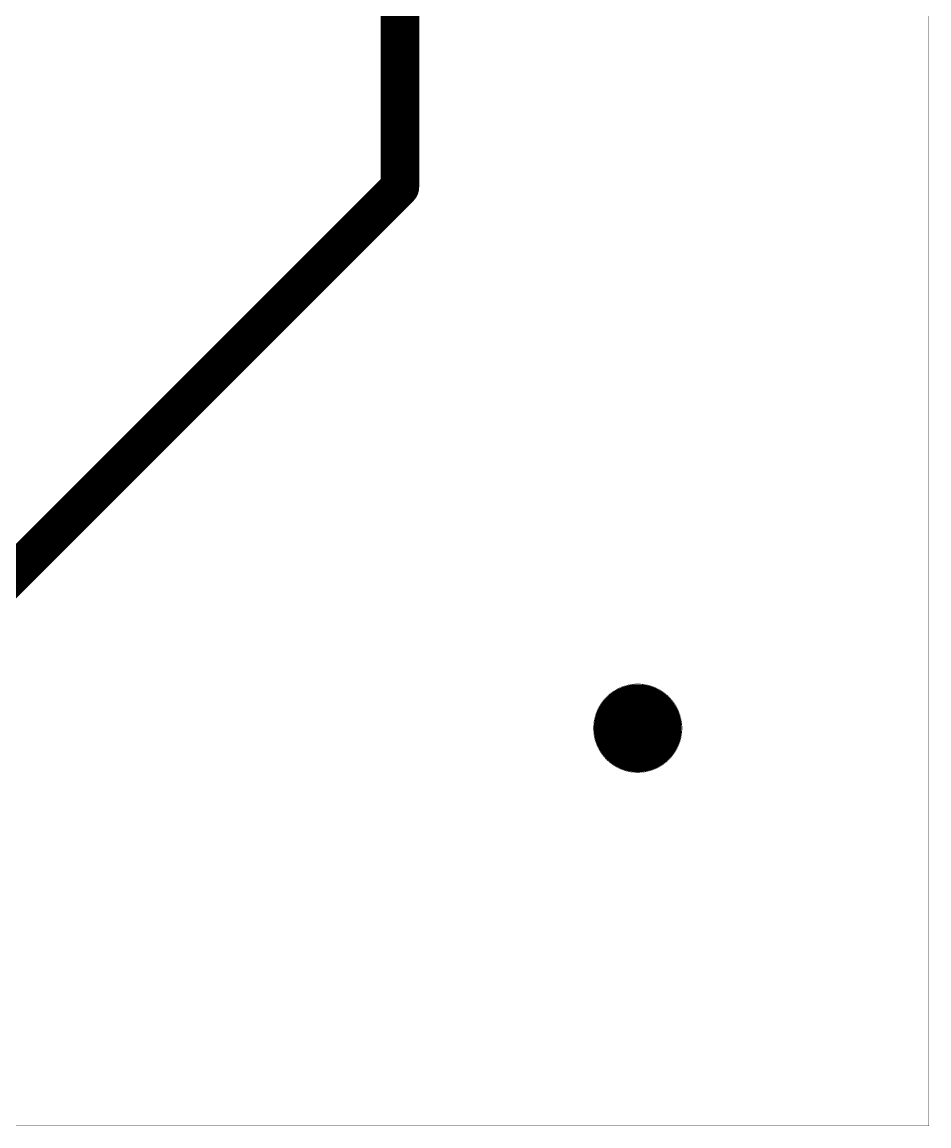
# Model space of a CAD drawing. Header units: millimetres. Extents: x 0 to 395, y 0 to 190.
# Drawn here: x 352.8 to 395, y 0 to 51.4 of the extents above; entities that cross this region are included whole.
import ezdxf

# ---------------------------------------------------------------- set-up
doc = ezdxf.new("R2010")
doc.units = ezdxf.units.MM
for name, color, linetype in [('Mechanical3', 76, 'Continuous'), ('TopLayer', 1, 'Continuous'), ('TopSolder', 216, 'Continuous')]:
    doc.layers.add(name, color=color, linetype=linetype)

msp = doc.modelspace()

# ---------------------------------------------------------------- linework, layer by layer
at = {"layer": 'Mechanical3', "const_width": 0.01}
for points in [[(395, 0), (395, 190)], [(0, 0), (395, 0)]]:
    msp.add_lwpolyline(points, dxfattribs=at)
at = {"layer": 'Mechanical3', "const_width": 0.005}
msp.add_lwpolyline([(394.998, 0, 1), (395.002, 0, 1)], format="xyb", close=True, dxfattribs=at)
msp.add_lwpolyline([(394.998, 0, 1), (395.002, 0, 1)], format="xyb", close=True, dxfattribs=at)
at = {"layer": 'TopLayer', "const_width": 1.8}
for points in [[(370.375, 43.675), (370.375, 53.95)], [(342.575, 15.875), (370.375, 43.675)]]:
    msp.add_lwpolyline(points, dxfattribs=at)
at = {"layer": 'TopLayer'}
for points, const_width in [([(369.925, 43.675, 1), (370.825, 43.675, 1)], 0.9), ([(369.925, 43.675, 1), (370.825, 43.675, 1)], 0.9), ([(383.516, 18.5, 1), (379.384, 18.5, 1)], 0.013), ([(381.075, 18.5, 1), (381.825, 18.5, 1)], 0.75), ([(379.381, 18.5, 1), (379.387, 18.5, 1)], 0.0065), ([(383.513, 18.5, 1), (383.519, 18.5, 1)], 0.0065)]:
    msp.add_lwpolyline(points, format="xyb", close=True, dxfattribs=dict(at, const_width=const_width))
at = {"layer": 'TopSolder', "const_width": 2.05}
msp.add_lwpolyline([(380.425, 18.5, 1), (382.475, 18.5, 1)], format="xyb", close=True, dxfattribs=at)

doc.saveas('drawing.dxf')
